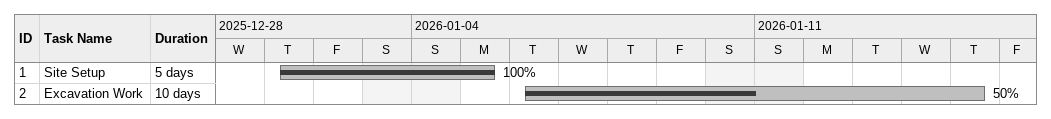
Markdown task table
| ID | Task | Duration | Start | Finish | % complete |
|---|---|---|---|---|---|
| 1 | Site Setup | 5d | 2026-01-01 | 2026-01-05 | 100 |
| 2 | Excavation Work | 10d | 2026-01-06 | 2026-01-15 | 50 |
